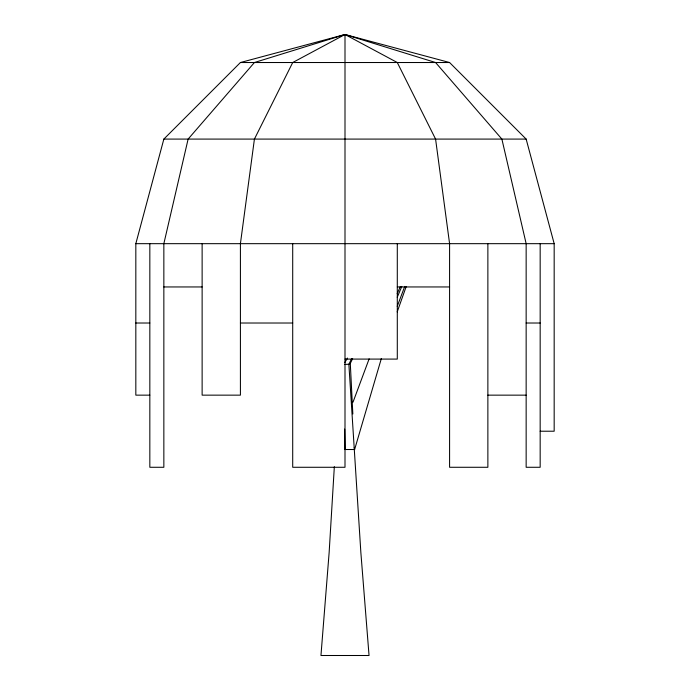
<?xml version="1.0" encoding="UTF-8"?>
<svg xmlns="http://www.w3.org/2000/svg" width="690" height="690" viewBox="0 0 690 690"><rect width="100%" height="100%" fill="white"/><g stroke="black" fill="none" stroke-linecap="round" stroke-linejoin="round"><path stroke-width="1.03" d="M334.339 466.69L329.139 552.552L320.954 655.5L369.047 655.5L360.861 552.552L348.873 364.251L351.753 358.533M149.834 395.146L135.827 395.146L135.827 243.673L163.849 139.087L240.413 62.523L345 34.5L449.587 62.523L526.151 139.087L554.173 243.673L554.173 431.216L540.167 431.216M344.759 447.387L345 449.518L354.617 449.518L381.346 358.55M397.207 311.897L406.143 286.695M353.004 402.175L369.133 358.86M397.233 306.36L404.737 286.419M397.242 297.278L401.813 286.445M397.207 293.638L400.269 286.755M352.832 413.991L350.296 363.406L352.633 358.559M344.707 362.655L347.519 358.067M350.296 363.406L348.873 364.251L344.638 364.441M540.167 243.673L540.167 467.277L526.151 467.277L526.151 243.673L501.88 139.087L435.58 62.523L345 34.5L292.707 62.523L254.42 139.087L240.413 243.673L240.413 395.146L202.127 395.146L202.127 243.673M487.873 243.673L487.873 467.277L449.587 467.277L449.587 243.673L435.58 139.087L397.293 62.523L345 34.5L254.42 62.523L188.12 139.087L163.849 243.673L163.849 467.277L149.834 467.277L149.834 243.673M240.413 62.523L449.587 62.523M163.849 139.087L526.151 139.087M135.827 243.673L554.173 243.673M163.849 286.954L202.127 286.954M397.293 286.954L449.587 286.954M135.827 323.015L149.834 323.015M240.413 323.015L292.707 323.015M526.151 323.015L540.167 323.015M345 359.085L397.293 359.085L397.293 243.673M487.873 395.146L526.151 395.146M354.289 447.396L354.617 449.518M344.655 429.068L345 449.518M345 34.5L345 467.277L292.707 467.277L292.707 243.673"/></g></svg>
